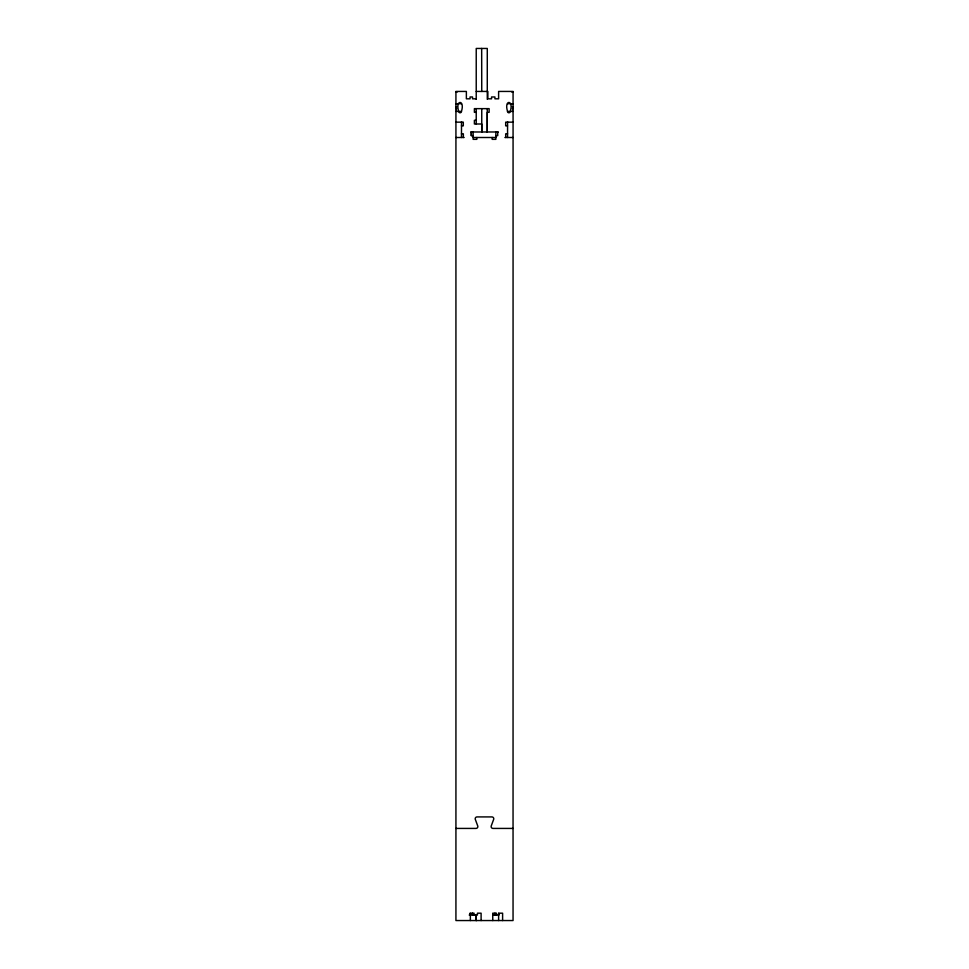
<?xml version="1.0" encoding="UTF-8"?>
<svg xmlns="http://www.w3.org/2000/svg" width="969" height="969" viewBox="0 0 969 969"><rect width="100%" height="100%" fill="white"/><g stroke="black" fill="none" stroke-linecap="round" stroke-linejoin="round"><path stroke-width="1.45" d="M476.227 915.027L476.227 920.55L476.227 914.651M476.227 91.437L487.867 91.437L487.867 98.814L491.549 98.814L491.549 96.973L494.929 96.973L494.929 98.814L498.611 98.814L498.611 91.437L513.073 91.437L513.049 920.55L455.927 920.55L455.927 91.437L466.368 91.437L466.368 98.814L470.05 98.814L470.05 96.973L472.533 96.973L472.533 98.814L476.227 98.814M455.927 91.97L457.307 91.97M511.693 91.97L513.073 91.97M455.927 103.719L461.45 103.719M507.55 103.719L513.073 103.719M455.927 106.796L456.617 106.796M512.383 106.796L513.073 106.796M455.927 108.637L456.617 108.637M512.383 108.637L513.073 108.637M455.927 111.399L461.45 111.399C465.229 99.492 454.921 99.492 458.688 111.399A1.381 1.381 0 0 0 460.069 112.779A1.381 1.381 0 0 0 461.45 111.399M507.514 111.399A1.381 1.381 0 0 0 508.895 112.779A1.381 1.381 0 0 0 510.275 111.399C514.054 99.492 503.735 99.48 507.55 111.399L513.073 111.399M476.227 112.319L474.386 112.319L474.386 108.637L489.115 108.637L489.115 112.319L487.274 112.319L487.274 131.978L487.274 108.637M476.227 120.301L474.386 120.301L474.386 123.996L481.75 123.996L481.75 131.978L481.75 108.637M455.927 122.155L463.303 122.155L463.303 125.837L461.45 125.837M513.073 122.155L505.673 122.155L505.673 125.837L507.514 125.837M470.68 131.978L498.32 131.978M461.45 133.819L463.352 133.819L463.352 137.501M507.574 133.819L505.673 133.819L505.733 137.501M471.322 135.66L471.322 131.978L471.297 135.66L473.163 135.66M495.862 135.66L497.727 135.66L497.703 131.978M455.927 137.501L464.127 137.501M473.138 137.501L495.886 137.501M504.873 137.501L513.073 137.501M455.927 828.422L476.009 828.422A1.841 1.841 0 0 0 477.741 825.951L475.27 819.277A1.841 1.841 0 0 1 477.039 816.915L491.937 816.915A1.841 1.841 0 0 1 493.693 819.277L491.235 825.951A1.841 1.841 0 0 0 492.967 828.422L513.049 828.422M469.19 915.027L477.426 915.027L477.426 913.186L481.108 913.186L481.108 920.55M492.676 915.027L498.914 915.027L498.914 913.186L502.608 913.186L502.608 920.55M481.666 48.45L481.75 91.437M507.574 121.706L507.55 137.501M498.611 913.186L498.611 920.55M496.431 915.027L496.431 913.186L492.749 913.186L492.749 920.55M495.862 131.978L495.862 139.342L492.179 139.342L492.179 137.501M494.929 913.186L494.929 915.027M487.274 99.335L487.274 48.45L476.227 48.45L476.227 99.335M476.821 137.501L476.821 139.342L473.138 139.342L473.138 131.978M476.227 108.637L476.227 123.996M474.047 915.027L474.047 913.186L470.365 913.186L470.365 920.55M472.533 913.186L472.533 915.027M470.05 913.186L470.05 915.027M461.51 121.706L461.474 137.501"/></g></svg>
